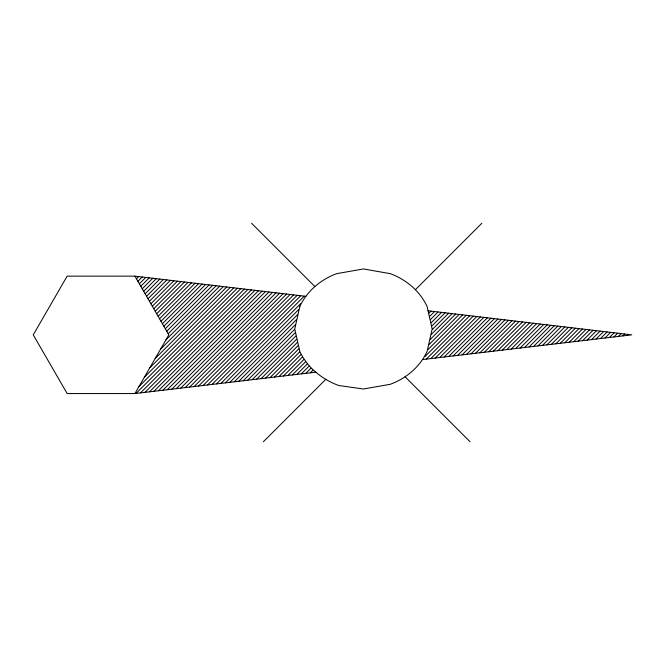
<?xml version="1.0" encoding="UTF-8"?>
<svg xmlns="http://www.w3.org/2000/svg" width="665" height="665" viewBox="0 0 665 665"><rect width="100%" height="100%" fill="white"/><g stroke="black" fill="none" stroke-linecap="round" stroke-linejoin="round"><path stroke-width="1" d="M134.937 393.555L168.827 334.852L134.937 276.141L67.148 276.141L33.25 334.852L67.148 393.555L134.937 393.555L315.784 372.184M136.475 278.81L138.694 276.59M137.913 281.303L142.219 277.006M139.359 283.797L145.735 277.421M140.797 286.299L149.259 277.837M142.235 288.793L152.784 278.253M143.682 291.295L156.3 278.668M145.12 293.789L159.824 279.084M146.566 296.282L163.349 279.5M148.004 298.785L166.865 279.915M149.442 301.278L170.39 280.331M150.889 303.772L173.914 280.746M152.327 306.274L177.43 281.162M153.773 308.768L180.955 281.578M155.211 311.262L184.479 281.993M156.649 313.764L188.004 282.409M158.095 316.257L191.52 282.833M159.534 318.751L195.044 283.248M160.98 321.253L198.569 283.664M162.418 323.747L202.085 284.08M163.856 326.241L205.61 284.495M165.302 328.743L209.134 284.911M166.74 331.237L212.65 285.327M168.187 333.73L216.175 285.742M165.851 340.006L219.699 286.158M160.473 349.325L223.216 286.573M155.095 358.635L226.74 286.989M149.716 367.953L230.265 287.405M144.338 377.271L233.781 287.82M138.952 386.589L237.305 288.236M136.059 393.422L240.83 288.652M140.523 392.899L244.354 289.076M144.995 392.367L247.87 289.491M149.459 391.843L251.395 289.907M153.923 391.311L254.919 290.322M158.386 390.787L258.436 290.738M162.858 390.255L261.96 291.154M167.322 389.732L265.485 291.569M171.786 389.2L269.001 291.985M176.25 388.676L272.525 292.401M180.722 388.144L276.05 292.816M185.186 387.62L279.566 293.232M189.65 387.088L283.091 293.647M194.114 386.565L286.615 294.063M198.586 386.033L290.131 294.479M203.049 385.509L293.656 294.894M207.513 384.977L297.18 295.318M211.977 384.453L300.705 295.734M216.441 383.921L304.221 296.149M220.913 383.397L300.572 303.739M225.377 382.865L298.535 309.707M229.841 382.342L297.396 314.794M234.304 381.81L296.249 319.873M238.777 381.286L295.11 324.952M243.24 380.754L294.354 329.649M247.704 380.23L295.077 332.857M252.168 379.707L295.8 336.074M256.64 379.175L296.524 339.291M261.104 378.651L297.247 342.508M265.568 378.119L297.97 345.717M270.032 377.595L298.693 348.934M274.504 377.063L299.491 352.076M278.968 376.54L300.821 354.686M283.431 376.008L302.251 357.188M287.895 375.484L303.78 359.599M292.359 374.952L305.401 361.918M296.831 374.428L307.114 364.137M301.295 373.896L308.917 366.274M305.759 373.373L310.813 368.319M310.223 372.841L312.799 370.272M263.365 441.743L325.775 379.333M415.392 289.707L481.842 223.257M429.125 313.016L431.011 311.129M429.848 316.232L434.536 311.544M430.571 319.441L438.052 311.96M431.294 322.658L441.577 312.375M432.017 325.875L445.101 312.791M432.674 329.15L448.617 313.207M431.535 334.237L452.142 313.622M430.388 339.316L455.666 314.038M429.249 344.395L459.183 314.462M428.102 349.474L462.707 314.878M425.159 356.365L466.232 315.293M426.34 359.125L469.748 315.709M430.804 358.593L473.272 316.124M435.267 358.069L476.797 316.54M439.731 357.537L480.321 316.956M444.195 357.014L483.837 317.371M448.667 356.482L487.362 317.787M453.131 355.958L490.886 318.203M457.595 355.426L494.403 318.618M462.059 354.902L497.927 319.034M466.531 354.37L501.452 319.449M470.995 353.847L504.968 319.865M475.458 353.315L508.492 320.281M479.922 352.791L512.017 320.705M484.394 352.259L515.533 321.12M488.858 351.735L519.057 321.536M493.322 351.203L522.582 321.951M497.786 350.679L526.098 322.367M502.258 350.147L529.623 322.783M506.722 349.624L533.147 323.198M511.186 349.092L536.672 323.614M515.649 348.568L540.188 324.03M520.113 348.044L543.712 324.445M524.585 347.512L547.237 324.861M529.049 346.989L550.753 325.276M533.513 346.457L554.278 325.692M537.977 345.933L557.802 326.108M542.449 345.401L561.318 326.523M546.913 344.877L564.843 326.939M551.376 344.345L568.367 327.363M555.84 343.822L571.883 327.779M560.312 343.29L575.408 328.194M564.776 342.766L578.932 328.61M569.24 342.234L582.449 329.025M573.704 341.71L585.973 329.441M578.176 341.178L589.498 329.857M582.64 340.655L593.022 330.272M587.104 340.123L596.538 330.688M591.567 339.599L600.063 331.103M596.031 339.067L603.587 331.519M600.503 338.543L607.103 331.935M604.967 338.011L610.628 332.35M609.431 337.488L614.152 332.766M613.895 336.956L617.669 333.182M618.367 336.432L621.193 333.606M622.831 335.9L624.718 334.021M627.294 335.376L628.234 334.437M422.483 359.574L631.75 334.852L428.052 310.779M134.937 276.141L305.867 296.341M251.586 223.257L314.878 286.549M405.076 376.756L470.064 441.743M299.849 306.415L294.77 328.976L299.849 351.536A61.247 61.247 0 0 0 314.894 371.419A75.369 75.369 0 0 0 338.834 385.534L363.456 389L390.156 384.312A68.861 68.861 0 0 0 412.026 371.419A61.247 61.247 0 0 0 427.071 351.536L432.15 328.976L427.071 306.415A61.247 61.247 0 0 0 412.026 286.532A68.861 68.861 0 0 0 390.156 273.639L363.456 268.951L336.764 273.639A68.861 68.861 0 0 0 314.894 286.532A61.247 61.247 0 0 0 299.849 306.415"/></g></svg>
